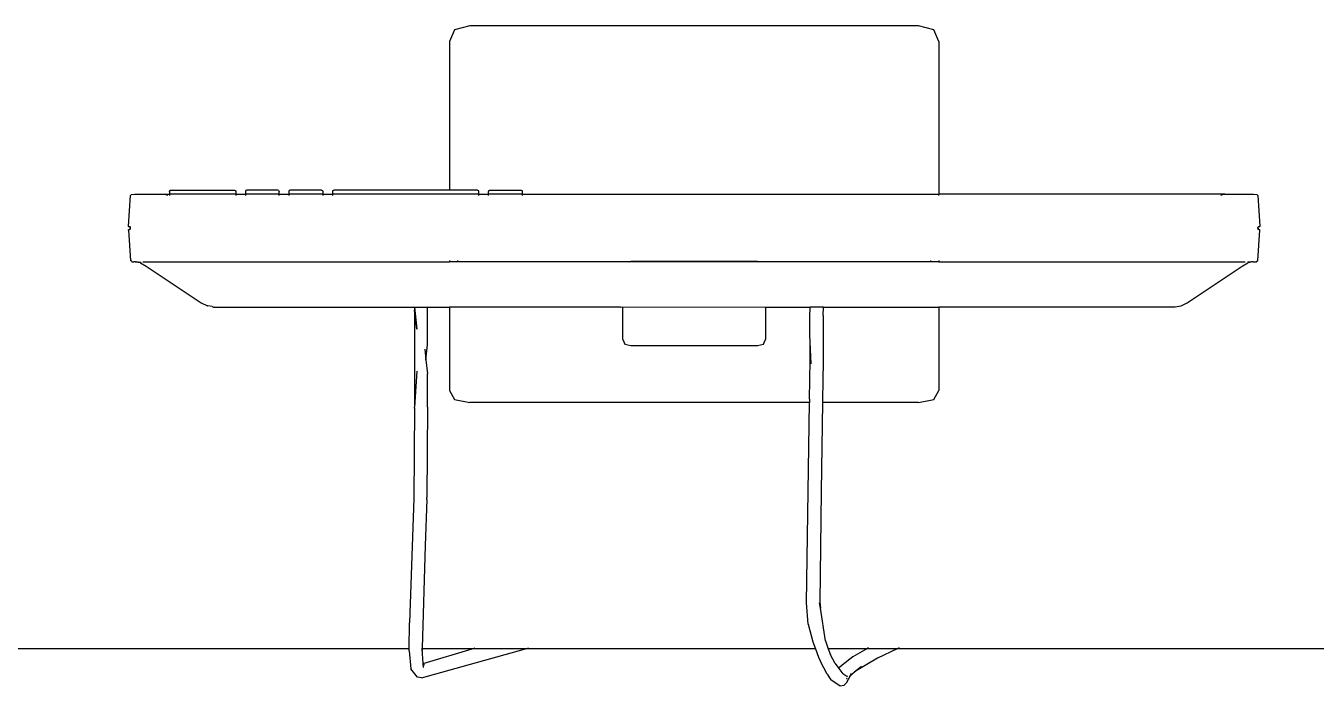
# Model space of a CAD drawing. Header units: metres. Extents: x -353 to 1688, y -477 to 135.
# Drawn here: x -298.669 to -298.1978, y -222.5834 to -222.3424 of the extents above; entities that cross this region are included whole.
import ezdxf

# ---------------------------------------------------------------- set-up
doc = ezdxf.new("R2010")
doc.units = ezdxf.units.M
doc.header["$MEASUREMENT"] = 0
doc.layers.add('Edges', color=7, linetype='Continuous')
doc.layers.add('FURNITURE', color=130, linetype='Continuous', plot=False)

# ---------------------------------------------------------------- blocks, each defined once
blk = doc.blocks.new('c table')
at = {"layer": 'Edges'}
for p, q in [((836.88445, 429.9736), (836.88517, 429.97423)), ((836.88517, 429.97423), (836.88611, 429.97442)), ((836.88611, 429.97442), (836.88872, 429.97266)), ((836.88177, 429.97027), (836.88338, 429.97159)), ((836.88177, 429.97027), (836.88219, 429.97052)), ((836.88313, 429.97097), (836.88324, 429.97104)), ((836.88318, 429.97112), (836.88331, 429.9712)), ((836.88325, 429.97134), (836.88338, 429.97159)), ((836.88347, 429.97153), (836.88325, 429.97134)), ((836.88338, 429.97159), (836.88445, 429.9736)), ((836.88338, 429.97159), (836.88357, 429.97174)), ((836.88415, 429.97165), (836.88434, 429.97175)), ((836.88416, 429.97171), (836.88435, 429.97182)), ((836.88438, 429.97232), (836.88423, 429.9722)), ((836.88425, 429.9723), (836.88438, 429.97241)), ((836.88434, 429.97175), (836.88434, 429.97178)), ((836.88434, 429.97175), (836.88541, 429.97101)), ((836.88649, 429.96959), (836.88541, 429.97101)), ((836.88969, 429.97116), (836.88872, 429.97266)), ((836.88969, 429.97116), (836.89149, 429.96766)), ((837.00062, 429.97217), (836.97216, 429.96418)), ((837.00062, 429.97217), (837.00171, 429.97194)), ((837.00171, 429.97194), (837.00244, 429.97108)), ((837.00244, 429.97108), (837.00355, 429.96965)), ((836.87592, 429.96674), (836.88177, 429.97027)), ((836.88032, 429.96908), (836.88177, 429.97027)), ((836.88268, 429.9664), (836.88562, 429.96867)), ((836.88562, 429.96867), (836.88633, 429.96929)), ((836.88649, 429.96959), (836.88633, 429.96929)), ((836.88751, 429.96825), (836.88649, 429.96959)), ((836.88751, 429.96825), (836.88876, 429.96583)), ((836.89204, 429.96646), (836.89149, 429.96766)), ((837.00015, 429.96821), (836.98676, 429.96418)), ((836.99985, 429.96868), (837.00013, 429.96833)), ((837.00005, 429.96934), (837.00013, 429.96833)), ((837.00013, 429.96833), (837.00014, 429.96831)), ((837.00014, 429.96831), (837.00015, 429.96821)), ((837.00015, 429.96821), (837.00042, 429.96418)), ((837.00397, 429.96472), (837.00355, 429.96965)), ((836.60716, 429.96418), (836.87053, 429.96418)), ((836.86999, 429.96393), (836.87053, 429.96418)), ((836.87053, 429.96418), (836.87592, 429.96674)), ((836.87053, 429.96418), (836.87887, 429.96418)), ((836.87842, 429.96393), (836.87887, 429.96418)), ((836.87887, 429.96418), (836.88268, 429.9664)), ((836.87887, 429.96418), (836.88937, 429.96418)), ((836.88876, 429.96583), (836.88857, 429.96635)), ((836.88937, 429.96418), (836.88876, 429.96583)), ((836.89017, 429.96201), (836.88937, 429.96418)), ((836.89288, 429.96418), (836.89204, 429.96646)), ((836.89285, 429.96418), (836.89288, 429.96418)), ((836.89359, 429.96227), (836.89288, 429.96418)), ((836.89288, 429.96418), (836.97216, 429.96418)), ((836.97216, 429.96418), (836.97125, 429.96393)), ((836.97216, 429.96418), (836.98676, 429.96418)), ((836.98676, 429.96418), (836.98591, 429.96393)), ((836.98676, 429.96418), (837.00042, 429.96418)), ((836.99959, 429.93599), (837.00043, 429.96399)), ((837.00042, 429.96418), (837.00046, 429.96467)), ((837.00042, 429.96418), (837.00043, 429.96399)), ((837.00042, 429.96418), (837.00044, 429.96418)), ((837.00397, 429.96418), (837.00392, 429.9571)), ((837.00397, 429.96472), (837.00397, 429.96418)), ((837.00397, 429.96418), (837.43759, 429.96418)), ((836.89017, 429.96201), (836.89154, 429.95307)), ((836.89485, 429.95747), (836.89359, 429.96227)), ((836.89485, 429.95747), (836.89532, 429.95168)), ((837.00271, 429.92313), (837.00392, 429.9571)), ((836.89167, 429.95145), (836.89154, 429.95307)), ((836.89154, 429.95307), (836.89176, 429.9516)), ((836.89132, 429.92119), (836.89167, 429.95145)), ((836.89532, 429.95168), (836.89452, 429.89687)), ((836.99919, 429.92337), (836.99959, 429.93599)), ((836.89096, 429.89687), (836.89132, 429.92119)), ((836.99902, 429.89816), (836.99919, 429.92286)), ((836.99919, 429.92337), (836.99919, 429.92286)), ((837.00254, 429.89838), (837.00271, 429.92313)), ((836.86472, 429.89687), (836.86054, 429.89604)), ((836.86472, 429.89687), (836.89096, 429.89687)), ((836.89095, 429.89612), (836.89096, 429.89687)), ((836.89096, 429.89687), (836.89105, 429.89687)), ((836.89438, 429.89687), (836.89452, 429.89687)), ((836.8945, 429.89595), (836.89452, 429.89687)), ((836.89452, 429.89687), (836.9874, 429.89687)), ((836.99158, 429.89604), (836.9874, 429.89687)), ((836.99902, 429.89816), (836.99902, 429.88906)), ((837.00187, 429.88826), (837.00254, 429.89816)), ((837.00254, 429.89838), (837.00254, 429.89816)), ((837.00254, 429.87161), (837.00254, 429.89816)), ((836.86054, 429.89604), (836.85914, 429.89356)), ((836.85914, 429.87075), (836.85914, 429.89356)), ((836.89082, 429.88562), (836.89095, 429.89612)), ((836.8945, 429.89595), (836.89437, 429.88542)), ((836.99297, 429.89356), (836.99158, 429.89604)), ((836.99297, 429.87075), (836.99297, 429.89356)), ((836.89408, 429.88629), (836.89434, 429.88024)), ((836.9994, 429.8852), (836.99902, 429.88906)), ((836.89077, 429.87802), (836.89082, 429.88562)), ((836.89437, 429.88542), (836.89434, 429.88024)), ((836.9994, 429.8852), (836.99902, 429.88111)), ((836.99969, 429.88231), (836.9994, 429.8852)), ((836.89434, 429.88024), (836.89442, 429.87838)), ((836.90708, 429.88089), (836.90652, 429.8796)), ((836.90652, 429.87075), (836.90652, 429.8796)), ((836.90876, 429.88132), (836.90708, 429.88089)), ((836.94336, 429.88132), (836.90876, 429.88132)), ((836.94504, 429.88089), (836.94336, 429.88132)), ((836.9456, 429.8796), (836.94504, 429.88089)), ((836.9456, 429.8796), (836.9456, 429.87074)), ((836.99902, 429.88111), (836.99902, 429.87075)), ((836.89075, 429.87303), (836.89077, 429.87802)), ((836.89442, 429.87838), (836.8944, 429.87348)), ((837.00254, 429.87075), (837.00187, 429.87678)), ((837.00187, 429.87678), (837.00254, 429.87161)), ((836.89075, 429.87303), (836.89073, 429.87075)), ((836.8944, 429.87348), (836.89436, 429.87075)), ((837.00254, 429.87075), (837.00254, 429.87161)), ((836.79123, 429.8696), (836.7762, 429.85958)), ((836.79291, 429.87046), (836.79123, 429.8696)), ((836.79448, 429.87074), (836.79291, 429.87046)), ((836.79448, 429.87074), (836.7945, 429.87075)), ((836.7945, 429.87075), (836.85914, 429.87075)), ((836.89073, 429.87075), (836.85914, 429.87075)), ((836.89073, 429.87075), (836.89436, 429.87075)), ((836.90652, 429.87075), (836.89436, 429.87075)), ((836.9456, 429.87074), (836.90652, 429.87075)), ((836.94618, 429.87075), (836.9456, 429.87074)), ((836.94618, 429.87075), (836.99297, 429.87075)), ((836.99902, 429.87075), (836.99297, 429.87075)), ((837.00254, 429.87075), (836.99902, 429.87075)), ((837.05755, 429.87075), (837.00254, 429.87075)), ((837.05788, 429.87065), (837.05755, 429.87075)), ((837.05788, 429.87065), (837.0591, 429.87046)), ((837.05917, 429.87046), (837.0591, 429.87046)), ((837.06088, 429.8696), (837.05917, 429.87046)), ((837.07591, 429.85958), (837.06088, 429.8696)), ((836.7719, 429.85805), (836.77135, 429.84973)), ((836.77224, 429.85833), (836.7719, 429.85805)), ((836.77229, 429.85836), (836.77224, 429.85833)), ((836.77283, 429.85839), (836.77229, 429.85836)), ((836.7732, 429.85842), (836.77283, 429.85839)), ((836.7732, 429.85842), (836.7733, 429.85842)), ((836.7733, 429.85842), (836.77458, 429.85871)), ((836.7733, 429.85842), (836.77362, 429.85842)), ((836.77362, 429.85842), (836.77402, 429.85849)), ((836.77402, 429.85849), (836.77475, 429.85861)), ((836.77402, 429.85849), (836.7746, 429.85853)), ((836.77461, 429.85871), (836.77458, 429.85871)), ((836.7762, 429.85958), (836.77461, 429.85871)), ((836.85914, 429.85842), (836.77533, 429.85842)), ((836.85914, 429.85805), (836.85914, 429.85842)), ((836.85914, 429.85842), (836.86132, 429.85842)), ((836.86132, 429.85842), (836.86132, 429.85805)), ((836.86132, 429.85842), (836.90833, 429.85842)), ((836.90876, 429.85829), (836.90833, 429.85842)), ((836.90833, 429.85842), (836.94378, 429.85842)), ((836.90876, 429.85829), (836.94336, 429.85829)), ((836.94378, 429.85842), (836.94336, 429.85829)), ((836.94378, 429.85842), (836.99079, 429.85842)), ((836.99079, 429.85805), (836.99079, 429.85842)), ((836.99079, 429.85842), (836.99297, 429.85842)), ((836.99297, 429.85805), (836.99297, 429.85842)), ((837.0768, 429.85842), (836.99297, 429.85842)), ((837.0775, 429.85871), (837.07591, 429.85958)), ((837.0781, 429.85849), (837.07729, 429.85855)), ((837.07736, 429.85861), (837.0781, 429.85849)), ((837.0775, 429.85871), (837.07753, 429.85871)), ((837.07753, 429.85871), (837.07881, 429.85842)), ((837.0781, 429.85849), (837.07832, 429.85847)), ((837.07832, 429.85847), (837.07849, 429.85842)), ((837.07881, 429.85842), (837.07849, 429.85842)), ((837.07892, 429.85842), (837.07881, 429.85842)), ((837.07892, 429.85842), (837.07928, 429.85839)), ((837.07982, 429.85836), (837.07928, 429.85839)), ((837.07988, 429.85833), (837.07982, 429.85836)), ((837.07988, 429.85833), (837.08021, 429.85805)), ((837.08077, 429.84973), (837.08021, 429.85805)), ((836.77135, 429.84973), (836.77137, 429.84959)), ((836.77135, 429.84862), (836.77137, 429.84876)), ((836.7719, 429.84029), (836.77135, 429.84862)), ((836.77146, 429.84953), (836.77137, 429.84959)), ((836.77137, 429.84876), (836.77146, 429.84882)), ((836.77149, 429.84953), (836.77146, 429.84953)), ((836.77146, 429.84882), (836.77149, 429.84881)), ((836.7716, 429.84952), (836.77149, 429.84953)), ((836.77149, 429.84881), (836.7716, 429.84883)), ((836.77163, 429.84952), (836.7716, 429.84952)), ((836.77163, 429.84883), (836.7716, 429.84883)), ((836.77173, 429.84951), (836.77163, 429.84952)), ((836.77163, 429.84883), (836.77173, 429.84884)), ((836.77173, 429.84951), (836.77182, 429.84946)), ((836.77173, 429.84951), (836.77179, 429.84951)), ((836.77178, 429.84884), (836.77173, 429.84884)), ((836.77182, 429.84889), (836.77178, 429.84884)), ((836.77189, 429.84946), (836.77179, 429.84951)), ((836.77185, 429.84933), (836.77182, 429.84946)), ((836.77185, 429.84901), (836.77182, 429.84889)), ((836.77191, 429.84888), (836.77182, 429.84889)), ((836.77184, 429.84917), (836.77185, 429.84933)), ((836.77184, 429.84917), (836.77185, 429.84901)), ((836.77189, 429.84946), (836.77191, 429.84946)), ((836.77194, 429.84934), (836.77191, 429.84946)), ((836.77191, 429.84888), (836.77194, 429.84901)), ((836.77193, 429.84917), (836.77194, 429.84934)), ((836.77193, 429.84917), (836.77194, 429.84901)), ((837.08021, 429.84946), (837.08018, 429.84934)), ((837.08018, 429.84917), (837.08018, 429.84901)), ((837.08018, 429.84901), (837.08021, 429.84888)), ((837.08021, 429.84946), (837.08023, 429.84946)), ((837.08021, 429.84888), (837.08023, 429.84889)), ((837.08077, 429.84862), (837.08021, 429.84029)), ((837.08023, 429.84946), (837.08032, 429.84951)), ((837.08032, 429.84883), (837.08023, 429.84889)), ((837.08027, 429.84933), (837.08029, 429.84946)), ((837.08027, 429.84917), (837.08027, 429.84933)), ((837.08027, 429.84917), (837.08027, 429.84901)), ((837.08027, 429.84901), (837.08029, 429.84889)), ((837.08029, 429.84946), (837.08039, 429.84951)), ((837.08039, 429.84884), (837.08029, 429.84889)), ((837.08039, 429.84951), (837.08032, 429.84951)), ((837.08032, 429.84883), (837.08039, 429.84884)), ((837.08047, 429.84952), (837.08039, 429.84951)), ((837.08039, 429.84884), (837.08047, 429.84882)), ((837.08047, 429.84952), (837.08052, 429.84952)), ((837.08047, 429.84882), (837.08052, 429.84883)), ((837.08063, 429.84953), (837.08052, 429.84952)), ((837.08052, 429.84883), (837.08063, 429.84881)), ((837.08065, 429.84953), (837.08063, 429.84953)), ((837.08065, 429.84882), (837.08063, 429.84881)), ((837.08074, 429.84959), (837.08065, 429.84953)), ((837.08074, 429.84876), (837.08065, 429.84882)), ((837.08077, 429.84973), (837.08074, 429.84959)), ((837.08074, 429.84876), (837.08077, 429.84862)), ((836.77222, 429.84002), (836.7719, 429.84029)), ((836.77312, 429.83993), (836.77222, 429.84002)), ((836.78089, 429.83993), (836.77312, 429.83993)), ((836.78153, 429.83998), (836.78089, 429.83993)), ((836.78089, 429.83993), (836.85914, 429.83993)), ((836.78194, 429.84015), (836.78153, 429.83998)), ((836.78204, 429.84029), (836.78194, 429.84015)), ((836.85914, 429.84029), (836.85914, 429.83993)), ((836.97302, 429.83993), (836.85914, 429.83993)), ((836.85914, 429.79816), (836.85914, 429.83993)), ((836.97302, 429.84029), (836.97302, 429.83993)), ((836.97302, 429.83993), (836.97302, 429.83913)), ((836.97302, 429.83993), (836.98227, 429.83993)), ((836.98227, 429.84029), (836.98227, 429.83993)), ((836.98227, 429.83993), (836.98227, 429.83913)), ((836.98492, 429.83993), (836.98227, 429.83993)), ((836.98492, 429.84029), (836.98492, 429.83993)), ((836.98492, 429.83993), (836.98492, 429.83913)), ((836.98492, 429.83993), (837.02499, 429.83993)), ((837.02499, 429.83993), (837.02499, 429.84029)), ((837.02499, 429.83913), (837.02499, 429.83993)), ((837.02764, 429.83993), (837.02499, 429.83993)), ((837.02764, 429.83993), (837.02764, 429.84029)), ((837.02764, 429.83913), (837.02764, 429.83993)), ((837.02764, 429.83993), (837.03689, 429.83993)), ((837.03689, 429.83993), (837.03689, 429.84029)), ((837.03689, 429.83913), (837.03689, 429.83993)), ((837.03954, 429.83993), (837.03689, 429.83993)), ((837.03954, 429.84029), (837.03954, 429.83993)), ((837.03954, 429.83993), (837.03954, 429.83913)), ((837.03954, 429.83993), (837.04879, 429.83993)), ((837.04879, 429.83993), (837.04879, 429.84029)), ((837.04879, 429.83913), (837.04879, 429.83993)), ((837.05144, 429.83993), (837.04879, 429.83993)), ((837.05144, 429.83993), (837.05144, 429.84029)), ((837.05144, 429.83913), (837.05144, 429.83993)), ((837.05144, 429.83993), (837.06959, 429.83993)), ((837.06959, 429.83993), (837.06959, 429.84029)), ((837.06959, 429.83913), (837.06959, 429.83993)), ((837.07122, 429.83993), (837.06959, 429.83993)), ((837.07017, 429.84015), (837.07008, 429.84029)), ((837.07058, 429.83998), (837.07017, 429.84015)), ((837.07122, 429.83993), (837.07058, 429.83998)), ((837.079, 429.83993), (837.07122, 429.83993)), ((837.0799, 429.84002), (837.079, 429.83993)), ((837.0799, 429.84002), (837.08021, 429.84029)), ((836.97302, 429.83913), (836.97311, 429.8389)), ((836.97338, 429.83882), (836.97311, 429.8389)), ((836.98191, 429.83882), (836.97338, 429.83882)), ((836.98218, 429.8389), (836.98191, 429.83882)), ((836.98218, 429.8389), (836.98227, 429.83913)), ((836.98492, 429.83913), (836.98501, 429.8389)), ((836.98527, 429.83882), (836.98501, 429.8389)), ((836.98527, 429.83882), (836.99297, 429.83882)), ((836.99297, 429.83882), (836.99297, 429.8389)), ((836.99297, 429.83882), (837.02464, 429.83882)), ((836.99297, 429.79816), (836.99297, 429.83882)), ((837.0249, 429.8389), (837.02464, 429.83882)), ((837.0249, 429.8389), (837.02499, 429.83913)), ((837.02773, 429.8389), (837.02764, 429.83913)), ((837.028, 429.83882), (837.02773, 429.8389)), ((837.028, 429.83882), (837.03653, 429.83882)), ((837.03653, 429.83882), (837.0368, 429.8389)), ((837.0368, 429.8389), (837.03689, 429.83913)), ((837.03963, 429.8389), (837.03954, 429.83913)), ((837.03963, 429.8389), (837.03989, 429.83882)), ((837.03989, 429.83882), (837.04843, 429.83882)), ((837.04843, 429.83882), (837.0487, 429.8389)), ((837.0487, 429.8389), (837.04879, 429.83913)), ((837.05152, 429.8389), (837.05144, 429.83913)), ((837.05179, 429.83882), (837.05152, 429.8389)), ((837.06923, 429.83882), (837.05179, 429.83882)), ((837.0695, 429.8389), (837.06923, 429.83882)), ((837.06959, 429.83913), (837.0695, 429.8389)), ((836.85914, 429.79816), (836.86054, 429.79494)), ((836.99158, 429.79494), (836.99297, 429.79816)), ((836.86054, 429.79494), (836.86472, 429.79387)), ((836.9874, 429.79387), (836.99158, 429.79494)), ((836.86472, 429.79387), (836.9874, 429.79387))]:
    blk.add_line(p, q, dxfattribs=at)

msp = doc.modelspace()

# ---------------------------------------------------------------- block references
at = {"layer": 'FURNITURE', "xscale": 1.335102431208862, "yscale": 1.335102431208862, "zscale": 1.335102431208862, "rotation": 180}
msp.add_blockref('c table', (818.95708, 351.47646), dxfattribs=at)

doc.saveas('drawing.dxf')
